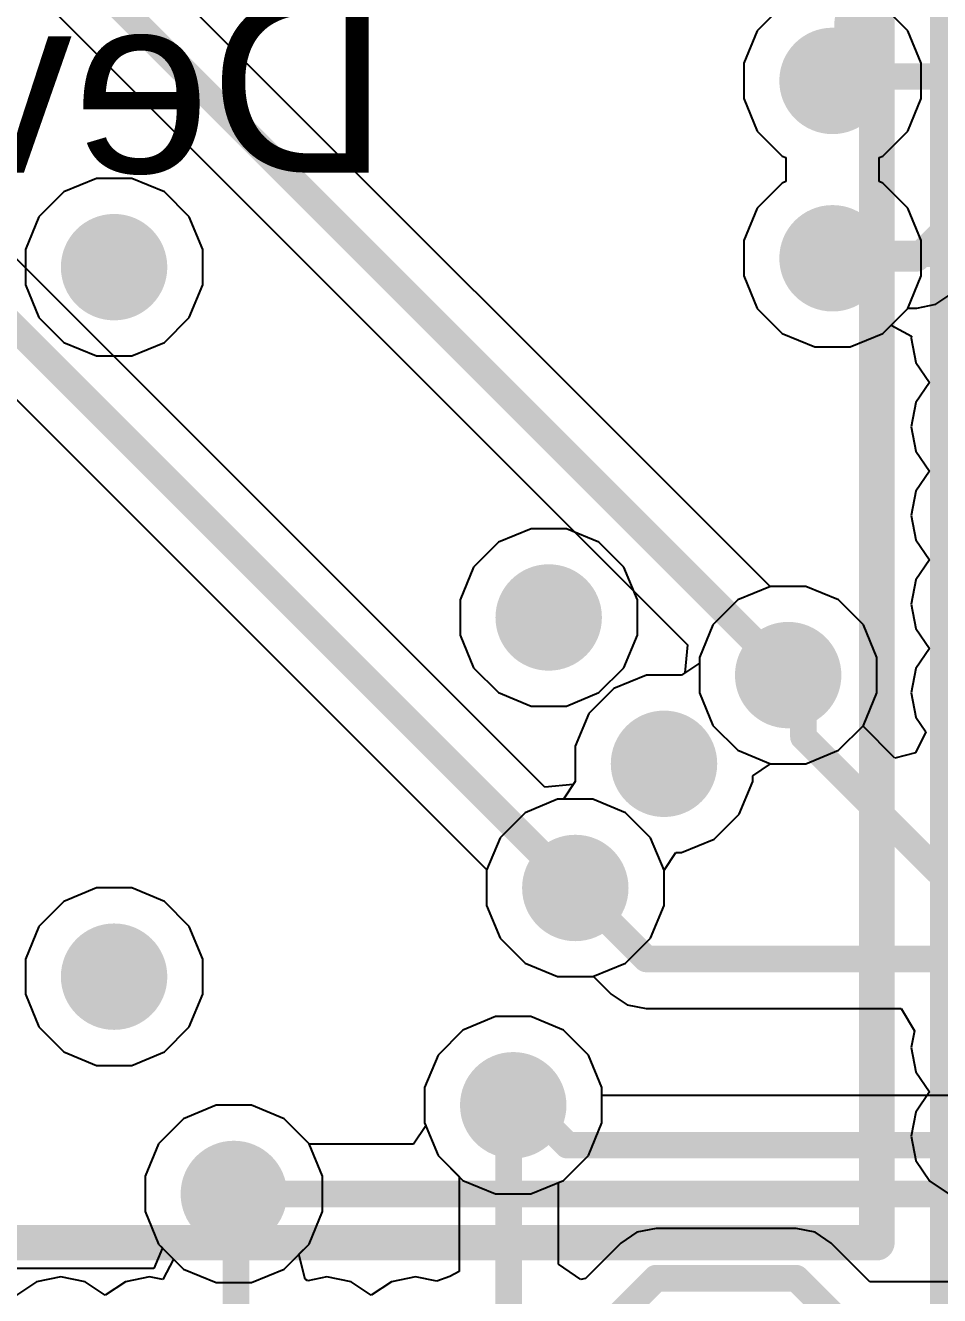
# Model space of a CAD drawing. Header units: inches. Extents: x -1.9 to 51.5, y -1.6 to 35.1.
# Drawn here: x 18.5 to 23.65, y 11.2 to 18.36 of the extents above; entities that cross this region are included whole.
import ezdxf

# ---------------------------------------------------------------- set-up
doc = ezdxf.new("R2010")
doc.units = ezdxf.units.IN
for name, color, linetype in [('Bottom Layer', 76, 'Continuous'), ('Bottom Layer 1', 5, 'Continuous'), ('Bottom Overlay', 54, 'Continuous'), ('Mechanical 10', 56, 'Continuous'), ('Top Layer', 16, 'Continuous'), ('Top Layer 1', 1, 'Continuous'), ('Top Overlay', 2, 'Continuous'), ('Via Holes', 16, 'Continuous')]:
    doc.layers.add(name, color=color, linetype=linetype)
doc.styles.add('Arial', font='', dxfattribs={"height": 0.2})
doc.styles.get('Arial').set_extended_font_data('Arial')

# ---------------------------------------------------------------- blocks, each defined once
blk = doc.blocks.new('LQFP100_173')
at = {"layer": 'Mechanical 10'}
blk.add_lwpolyline([(7, -7, 0.2, 0.2, 0), (7, 7, 0.2, 0.2, 0)], format="xyseb", dxfattribs=at)
at = {"layer": 'Top Overlay'}
for points in [[(6.6, -6.6, 0.2, 0.2, 0), (6.6, 6.6, 0.2, 0.2, 0)], [(-6.6, -6.6, 0.2, 0.2, 0), (6.6, -6.6, 0.2, 0.2, 0)]]:
    blk.add_lwpolyline(points, format="xyseb", dxfattribs=at)
blk.add_lwpolyline([(6.55, -6.6, 0.1, 0.1, 1), (6.65, -6.6, 0.1, 0.1, 1)], format="xyseb", close=True, dxfattribs=at)
blk.add_lwpolyline([(6.55, -6.6, 0.1, 0.1, 1), (6.65, -6.6, 0.1, 0.1, 1)], format="xyseb", close=True, dxfattribs=at)

msp = doc.modelspace()

# ---------------------------------------------------------------- hatches: boundary and pattern name
at = {"layer": 'Bottom Layer'}
h = msp.add_hatch(color=76, dxfattribs=at)
edge = h.paths.add_edge_path()
edge.add_arc((23.05, 18.05), 0.3, 0, 360)
h = msp.add_hatch(color=76, dxfattribs=at)
edge = h.paths.add_edge_path()
edge.add_arc((23.05, 17.05), 0.3, 0, 360)
h = msp.add_hatch(color=76, dxfattribs=at)
edge = h.paths.add_edge_path()
edge.add_arc((19, 17), 0.3, 0, 360)
h = msp.add_hatch(color=76, dxfattribs=at)
edge = h.paths.add_edge_path()
edge.add_arc((21.45, 15.025), 0.3, 0, 360)
h = msp.add_hatch(color=76, dxfattribs=at)
edge = h.paths.add_edge_path()
edge.add_arc((22.8, 14.7), 0.3, 0, 360)
h = msp.add_hatch(color=76, dxfattribs=at)
edge = h.paths.add_edge_path()
edge.add_arc((22.1, 14.2), 0.3, 0, 360)
h = msp.add_hatch(color=76, dxfattribs=at)
edge = h.paths.add_edge_path()
edge.add_arc((21.6, 13.5), 0.3, 0, 360)
h = msp.add_hatch(color=76, dxfattribs=at)
edge = h.paths.add_edge_path()
edge.add_arc((19, 13), 0.3, 0, 360)
h = msp.add_hatch(color=76, dxfattribs=at)
edge = h.paths.add_edge_path()
edge.add_arc((21.25, 12.275), 0.3, 0, 360)
h = msp.add_hatch(color=76, dxfattribs=at)
edge = h.paths.add_edge_path()
edge.add_arc((19.675, 11.775), 0.3, 0, 360)
at = {"layer": 'Bottom Layer 1'}
h = msp.add_hatch(color=5, dxfattribs=at)
edge = h.paths.add_edge_path()
edge.add_arc((23.05, 18.05), 0.3, 0, 360)
h = msp.add_hatch(color=5, dxfattribs=at)
edge = h.paths.add_edge_path()
edge.add_arc((23.05, 17.05), 0.3, 0, 360)
h = msp.add_hatch(color=5, dxfattribs=at)
edge = h.paths.add_edge_path()
edge.add_arc((19, 17), 0.3, 0, 360)
h = msp.add_hatch(color=5, dxfattribs=at)
edge = h.paths.add_edge_path()
edge.add_arc((21.45, 15.025), 0.3, 0, 360)
h = msp.add_hatch(color=5, dxfattribs=at)
edge = h.paths.add_edge_path()
edge.add_arc((22.8, 14.7), 0.3, 0, 360)
h = msp.add_hatch(color=5, dxfattribs=at)
edge = h.paths.add_edge_path()
edge.add_arc((22.1, 14.2), 0.3, 0, 360)
h = msp.add_hatch(color=5, dxfattribs=at)
edge = h.paths.add_edge_path()
edge.add_arc((21.6, 13.5), 0.3, 0, 360)
h = msp.add_hatch(color=5, dxfattribs=at)
edge = h.paths.add_edge_path()
edge.add_arc((19, 13), 0.3, 0, 360)
h = msp.add_hatch(color=5, dxfattribs=at)
edge = h.paths.add_edge_path()
edge.add_arc((21.25, 12.275), 0.3, 0, 360)
h = msp.add_hatch(color=5, dxfattribs=at)
edge = h.paths.add_edge_path()
edge.add_arc((19.675, 11.775), 0.3, 0, 360)
at = {"layer": 'Top Layer'}
h = msp.add_hatch(color=16, dxfattribs=at)
edge = h.paths.add_edge_path()
edge.add_arc((23.05, 18.05), 0.3, 0, 360)
h = msp.add_hatch(color=16, dxfattribs=at)
edge = h.paths.add_edge_path()
edge.add_arc((23.05, 17.05), 0.3, 0, 360)
h = msp.add_hatch(color=16, dxfattribs=at)
edge = h.paths.add_edge_path()
edge.add_arc((19, 17), 0.3, 0, 360)
h = msp.add_hatch(color=16, dxfattribs=at)
edge = h.paths.add_edge_path()
edge.add_arc((21.45, 15.025), 0.3, 0, 360)
h = msp.add_hatch(color=16, dxfattribs=at)
edge = h.paths.add_edge_path()
edge.add_arc((22.8, 14.7), 0.3, 0, 360)
h = msp.add_hatch(color=16, dxfattribs=at)
edge = h.paths.add_edge_path()
edge.add_arc((22.1, 14.2), 0.3, 0, 360)
h = msp.add_hatch(color=16, dxfattribs=at)
edge = h.paths.add_edge_path()
edge.add_arc((21.6, 13.5), 0.3, 0, 360)
h = msp.add_hatch(color=16, dxfattribs=at)
edge = h.paths.add_edge_path()
edge.add_arc((19, 13), 0.3, 0, 360)
h = msp.add_hatch(color=16, dxfattribs=at)
edge = h.paths.add_edge_path()
edge.add_arc((21.25, 12.275), 0.3, 0, 360)
h = msp.add_hatch(color=16, dxfattribs=at)
edge = h.paths.add_edge_path()
edge.add_arc((19.675, 11.775), 0.3, 0, 360)
at = {"layer": 'Top Layer 1'}
h = msp.add_hatch(color=1, dxfattribs=at)
edge = h.paths.add_edge_path()
edge.add_arc((23.05, 18.05), 0.3, 0, 360)
h = msp.add_hatch(color=1, dxfattribs=at)
edge = h.paths.add_edge_path()
edge.add_arc((23.05, 17.05), 0.3, 0, 360)
h = msp.add_hatch(color=1, dxfattribs=at)
edge = h.paths.add_edge_path()
edge.add_arc((19, 17), 0.3, 0, 360)
h = msp.add_hatch(color=1, dxfattribs=at)
edge = h.paths.add_edge_path()
edge.add_arc((21.45, 15.025), 0.3, 0, 360)
h = msp.add_hatch(color=1, dxfattribs=at)
edge = h.paths.add_edge_path()
edge.add_arc((22.8, 14.7), 0.3, 0, 360)
h = msp.add_hatch(color=1, dxfattribs=at)
edge = h.paths.add_edge_path()
edge.add_arc((22.1, 14.2), 0.3, 0, 360)
h = msp.add_hatch(color=1, dxfattribs=at)
edge = h.paths.add_edge_path()
edge.add_arc((21.6, 13.5), 0.3, 0, 360)
h = msp.add_hatch(color=1, dxfattribs=at)
edge = h.paths.add_edge_path()
edge.add_arc((19, 13), 0.3, 0, 360)
h = msp.add_hatch(color=1, dxfattribs=at)
edge = h.paths.add_edge_path()
edge.add_arc((21.25, 12.275), 0.3, 0, 360)
h = msp.add_hatch(color=1, dxfattribs=at)
edge = h.paths.add_edge_path()
edge.add_arc((19.675, 11.775), 0.3, 0, 360)
at = {"layer": 'Via Holes'}
h = msp.add_hatch(color=7, dxfattribs=at)
edge = h.paths.add_edge_path()
edge.add_arc((23.05, 18.05), 0.15, 0, 360)
h = msp.add_hatch(color=7, dxfattribs=at)
edge = h.paths.add_edge_path()
edge.add_arc((23.05, 17.05), 0.15, 0, 360)
h = msp.add_hatch(color=7, dxfattribs=at)
edge = h.paths.add_edge_path()
edge.add_arc((19, 17), 0.15, 0, 360)
h = msp.add_hatch(color=7, dxfattribs=at)
edge = h.paths.add_edge_path()
edge.add_arc((21.45, 15.025), 0.15, 0, 360)
h = msp.add_hatch(color=7, dxfattribs=at)
edge = h.paths.add_edge_path()
edge.add_arc((22.8, 14.7), 0.15, 0, 360)
h = msp.add_hatch(color=7, dxfattribs=at)
edge = h.paths.add_edge_path()
edge.add_arc((22.1, 14.2), 0.15, 0, 360)
h = msp.add_hatch(color=7, dxfattribs=at)
edge = h.paths.add_edge_path()
edge.add_arc((21.6, 13.5), 0.15, 0, 360)
h = msp.add_hatch(color=7, dxfattribs=at)
edge = h.paths.add_edge_path()
edge.add_arc((19, 13), 0.15, 0, 360)
h = msp.add_hatch(color=7, dxfattribs=at)
edge = h.paths.add_edge_path()
edge.add_arc((21.25, 12.275), 0.15, 0, 360)
h = msp.add_hatch(color=7, dxfattribs=at)
edge = h.paths.add_edge_path()
edge.add_arc((19.675, 11.775), 0.15, 0, 360)

# ---------------------------------------------------------------- linework, layer by layer
at = {"layer": 'Bottom Layer'}
for p, q in [((22.7668, 18.4739), (22.6261, 18.3332)), ((23.4739, 18.3332), (23.3332, 18.4739)), ((22.6261, 18.3332), (22.55, 18.1495)), ((23.55, 18.1495), (23.4739, 18.3332)), ((22.55, 18.1495), (22.55, 17.9505)), ((23.55, 17.9505), (23.55, 18.1495)), ((22.55, 17.9505), (22.6261, 17.7668)), ((23.4739, 17.7668), (23.55, 17.9505)), ((22.6261, 17.7668), (22.7668, 17.6261)), ((23.3332, 17.6261), (23.4739, 17.7668)), ((22.7668, 17.6261), (22.7872, 17.6177)), ((22.7872, 17.6177), (22.7872, 17.4823)), ((23.3128, 17.6177), (23.3332, 17.6261)), ((23.3128, 17.4823), (23.3128, 17.6177)), ((18.9006, 17.5), (18.7168, 17.4239)), ((19.0995, 17.5), (18.9006, 17.5)), ((19.2833, 17.4239), (19.0995, 17.5)), ((22.7668, 17.4739), (22.6261, 17.3332)), ((22.7872, 17.4823), (22.7668, 17.4739)), ((23.3332, 17.4739), (23.3128, 17.4823)), ((23.4739, 17.3332), (23.3332, 17.4739)), ((18.7168, 17.4239), (18.5761, 17.2832)), ((19.4239, 17.2832), (19.2833, 17.4239)), ((22.6261, 17.3332), (22.55, 17.1495)), ((23.55, 17.1495), (23.4739, 17.3332)), ((18.5761, 17.2832), (18.5, 17.0995)), ((19.5, 17.0995), (19.4239, 17.2832)), ((22.55, 17.1495), (22.55, 16.9505)), ((23.55, 16.9505), (23.55, 17.1495)), ((18.5, 17.0995), (18.5, 16.9006)), ((19.5, 16.9006), (19.5, 17.0995)), ((18.5, 16.9006), (18.5761, 16.7168)), ((19.4239, 16.7168), (19.5, 16.9006)), ((22.55, 16.9505), (22.6261, 16.7668)), ((23.4739, 16.7668), (23.55, 16.9505)), ((22.6261, 16.7668), (22.7668, 16.6261)), ((23.3332, 16.6261), (23.4739, 16.7668)), ((18.5761, 16.7168), (18.7168, 16.5761)), ((19.2833, 16.5761), (19.4239, 16.7168)), ((22.7668, 16.6261), (22.9505, 16.55)), ((23.1495, 16.55), (23.3332, 16.6261)), ((18.7168, 16.5761), (18.9006, 16.5)), ((19.0995, 16.5), (19.2833, 16.5761)), ((22.9505, 16.55), (23.1495, 16.55)), ((18.9006, 16.5), (19.0995, 16.5)), ((21.3505, 15.525), (21.1668, 15.4489)), ((21.5495, 15.525), (21.3505, 15.525)), ((21.7332, 15.4489), (21.5495, 15.525)), ((21.1668, 15.4489), (21.0261, 15.3082)), ((21.8739, 15.3082), (21.7332, 15.4489)), ((21.0261, 15.3082), (20.95, 15.1245)), ((21.95, 15.1245), (21.8739, 15.3082)), ((22.7005, 15.2), (22.5168, 15.1239)), ((22.8995, 15.2), (22.7005, 15.2)), ((23.0832, 15.1239), (22.8995, 15.2)), ((20.95, 15.1245), (20.95, 14.9255)), ((21.95, 14.9255), (21.95, 15.1245)), ((22.5168, 15.1239), (22.3761, 14.9832)), ((23.2239, 14.9832), (23.0832, 15.1239)), ((22.3761, 14.9832), (22.3, 14.7995)), ((23.3, 14.7995), (23.2239, 14.9832)), ((20.95, 14.9255), (21.0261, 14.7418)), ((21.8739, 14.7418), (21.95, 14.9255)), ((22.3, 14.7995), (22.3, 14.6005)), ((23.3, 14.6005), (23.3, 14.7995)), ((21.0261, 14.7418), (21.1668, 14.6011)), ((21.7332, 14.6011), (21.8739, 14.7418)), ((21.1668, 14.6011), (21.3505, 14.525)), ((21.5495, 14.525), (21.7332, 14.6011)), ((22.3, 14.6005), (22.3761, 14.4168)), ((23.2239, 14.4168), (23.3, 14.6005)), ((21.3505, 14.525), (21.5495, 14.525)), ((22.3761, 14.4168), (22.5168, 14.2761)), ((23.0832, 14.2761), (23.2239, 14.4168)), ((22.5168, 14.2761), (22.7005, 14.2)), ((22.8995, 14.2), (23.0832, 14.2761)), ((22.7005, 14.2), (22.8995, 14.2)), ((21.5005, 14), (21.3168, 13.9239)), ((21.6995, 14), (21.5005, 14)), ((21.8832, 13.9239), (21.6995, 14)), ((21.3168, 13.9239), (21.1761, 13.7832)), ((22.0239, 13.7832), (21.8832, 13.9239)), ((21.1761, 13.7832), (21.1, 13.5995)), ((22.1, 13.5995), (22.0239, 13.7832)), ((21.1, 13.5995), (21.1, 13.4005)), ((22.1, 13.4005), (22.1, 13.5995)), ((18.9006, 13.5), (18.7168, 13.4239)), ((19.0995, 13.5), (18.9006, 13.5)), ((19.2833, 13.4239), (19.0995, 13.5)), ((18.7168, 13.4239), (18.5761, 13.2832)), ((19.4239, 13.2832), (19.2833, 13.4239)), ((21.1, 13.4005), (21.1761, 13.2168)), ((22.0239, 13.2168), (22.1, 13.4005)), ((18.5761, 13.2832), (18.5, 13.0995)), ((19.5, 13.0995), (19.4239, 13.2832)), ((21.1761, 13.2168), (21.3168, 13.0761)), ((21.8832, 13.0761), (22.0239, 13.2168)), ((18.5, 13.0995), (18.5, 12.9006)), ((19.5, 12.9006), (19.5, 13.0995)), ((21.3168, 13.0761), (21.5005, 13)), ((21.6995, 13), (21.8832, 13.0761)), ((21.5005, 13), (21.6995, 13)), ((18.5, 12.9006), (18.5761, 12.7168)), ((19.4239, 12.7168), (19.5, 12.9006)), ((21.1505, 12.775), (20.9668, 12.6989)), ((21.3495, 12.775), (21.1505, 12.775)), ((21.5332, 12.6989), (21.3495, 12.775)), ((18.5761, 12.7168), (18.7168, 12.5761)), ((19.2833, 12.5761), (19.4239, 12.7168)), ((20.9668, 12.6989), (20.8261, 12.5582)), ((21.6739, 12.5582), (21.5332, 12.6989)), ((18.7168, 12.5761), (18.9006, 12.5)), ((19.0995, 12.5), (19.2833, 12.5761)), ((20.8261, 12.5582), (20.75, 12.3745)), ((21.75, 12.3745), (21.6739, 12.5582)), ((18.9006, 12.5), (19.0995, 12.5)), ((20.75, 12.3745), (20.75, 12.1755)), ((21.75, 12.1755), (21.75, 12.3745)), ((19.5755, 12.275), (19.3918, 12.1989)), ((19.7745, 12.275), (19.5755, 12.275)), ((19.9582, 12.1989), (19.7745, 12.275)), ((19.3918, 12.1989), (19.2511, 12.0582)), ((20.0989, 12.0582), (19.9582, 12.1989)), ((20.75, 12.1755), (20.8261, 11.9918)), ((21.6739, 11.9918), (21.75, 12.1755)), ((19.2511, 12.0582), (19.175, 11.8745)), ((20.175, 11.8745), (20.0989, 12.0582)), ((20.8261, 11.9918), (20.9668, 11.8511)), ((21.5332, 11.8511), (21.6739, 11.9918)), ((19.175, 11.8745), (19.175, 11.6755)), ((20.175, 11.6755), (20.175, 11.8745)), ((20.9668, 11.8511), (21.1505, 11.775)), ((21.3495, 11.775), (21.5332, 11.8511)), ((21.1505, 11.775), (21.3495, 11.775)), ((19.175, 11.6755), (19.2511, 11.4918)), ((20.0989, 11.4918), (20.175, 11.6755)), ((19.2511, 11.4918), (19.3918, 11.3511)), ((19.9582, 11.3511), (20.0989, 11.4918)), ((19.3918, 11.3511), (19.5755, 11.275)), ((19.7745, 11.275), (19.9582, 11.3511)), ((19.5755, 11.275), (19.7745, 11.275))]:
    msp.add_line(p, q, dxfattribs=at)
at = {"layer": 'Bottom Layer 1'}
for p, q in [((22.6977, 15.1988), (13.8804, 24.0161)), ((13.4017, 23.7017), (22.2321, 14.8714)), ((21.4286, 14.0679), (13.0304, 22.4661)), ((12.5517, 22.1517), (21.1012, 13.6023)), ((22.7668, 18.4739), (22.6261, 18.3332)), ((22.6261, 18.3332), (22.55, 18.1495)), ((22.55, 18.1495), (22.55, 17.9505)), ((22.55, 17.9505), (22.6261, 17.7668)), ((22.6261, 17.7668), (22.7668, 17.6261)), ((22.7668, 17.6261), (22.7872, 17.6177)), ((22.7872, 17.6177), (22.7872, 17.4823)), ((22.7668, 17.4739), (22.6261, 17.3332)), ((22.7872, 17.4823), (22.7668, 17.4739)), ((22.6261, 17.3332), (22.55, 17.1495)), ((22.55, 17.1495), (22.55, 16.9505)), ((22.55, 16.9505), (22.6261, 16.7668)), ((23.6323, 16.791), (23.7233, 16.8517)), ((22.6261, 16.7668), (22.7668, 16.6261)), ((23.3332, 16.6261), (23.4739, 16.7668)), ((23.4739, 16.7668), (23.4751, 16.7696)), ((23.4751, 16.7696), (23.525, 16.7696)), ((23.525, 16.7696), (23.6323, 16.791)), ((22.7668, 16.6261), (22.9505, 16.55)), ((23.1495, 16.55), (23.3332, 16.6261)), ((22.9505, 16.55), (23.1495, 16.55)), ((22.7005, 15.2), (22.6977, 15.1988)), ((22.8995, 15.2), (22.7005, 15.2)), ((23.0832, 15.1239), (22.8995, 15.2)), ((23.2239, 14.9832), (23.0832, 15.1239)), ((23.3, 14.7995), (23.2239, 14.9832)), ((22.2321, 14.8714), (22.2174, 14.712)), ((23.3, 14.6005), (23.3, 14.7995)), ((22.0005, 14.7), (21.8168, 14.6239)), ((22.1995, 14.7), (22.0005, 14.7)), ((22.2174, 14.712), (22.1995, 14.7)), ((21.8168, 14.6239), (21.6761, 14.4832)), ((23.2239, 14.4168), (23.3, 14.6005)), ((21.6761, 14.4832), (21.6, 14.2995)), ((23.0832, 14.2761), (23.2239, 14.4168)), ((21.6, 14.2995), (21.6, 14.1005)), ((22.8995, 14.2), (23.0832, 14.2761)), ((22.6, 14.1328), (22.7005, 14.2)), ((22.7005, 14.2), (22.8995, 14.2)), ((22.6, 14.1005), (22.6, 14.1328)), ((21.588, 14.0826), (21.4286, 14.0679)), ((21.6, 14.1005), (21.588, 14.0826)), ((22.5239, 13.9168), (22.6, 14.1005)), ((22.3832, 13.7761), (22.5239, 13.9168)), ((22.1995, 13.7), (22.3832, 13.7761)), ((22.1, 13.5995), (22.1672, 13.7)), ((22.1672, 13.7), (22.1995, 13.7)), ((21.1012, 13.6023), (21.1, 13.5995)), ((21.1, 13.5995), (21.1, 13.4005)), ((22.1, 13.4005), (22.1, 13.5995)), ((21.1, 13.4005), (21.1761, 13.2168)), ((22.0239, 13.2168), (22.1, 13.4005)), ((21.1761, 13.2168), (21.3168, 13.0761)), ((21.8832, 13.0761), (22.0239, 13.2168)), ((21.3168, 13.0761), (21.5005, 13)), ((21.6995, 13), (21.8832, 13.0761)), ((21.5005, 13), (21.6995, 13)), ((21.1505, 12.775), (20.9668, 12.6989)), ((21.3495, 12.775), (21.1505, 12.775)), ((21.5332, 12.6989), (21.3495, 12.775)), ((20.9668, 12.6989), (20.8261, 12.5582)), ((21.6739, 12.5582), (21.5332, 12.6989)), ((20.8261, 12.5582), (20.75, 12.3745)), ((21.75, 12.3745), (21.6739, 12.5582)), ((20.75, 12.3745), (20.75, 12.1755)), ((21.75, 12.3304), (21.75, 12.3745)), ((26.55, 12.3304), (21.75, 12.3304)), ((19.5755, 12.275), (19.3918, 12.1989)), ((19.7745, 12.275), (19.5755, 12.275)), ((19.9582, 12.1989), (19.7745, 12.275)), ((19.3918, 12.1989), (19.2511, 12.0582)), ((20.0989, 12.0582), (19.9582, 12.1989)), ((20.75, 12.1755), (20.7567, 12.1593)), ((20.7567, 12.1593), (20.6873, 12.0554)), ((19.2511, 12.0582), (19.175, 11.8745)), ((20.1001, 12.0554), (20.0989, 12.0582)), ((20.6873, 12.0554), (20.1001, 12.0554)), ((19.175, 11.8745), (19.175, 11.6755)), ((19.175, 11.6755), (19.2511, 11.4918)), ((19.272, 11.4709), (19.2242, 11.3554)), ((19.2511, 11.4918), (19.272, 11.4709)), ((19.2242, 11.3554), (18.2889, 11.3554))]:
    msp.add_line(p, q, dxfattribs=at)
for points in [[(13.6, 23.9, 0.15, 0.15, 0), (22.8, 14.7, 0.15, 0.15, 0)], [(12.75, 22.35, 0.15, 0.15, 0), (21.6, 13.5, 0.15, 0.15, 0)], [(23.1361, 18.3868, 0.15, 0.15, 0), (23.2, 18.4507, 0.15, 0.15, 0)], [(23.1361, 18.1361, 0.15, 0.15, 0), (23.1361, 18.3868, 0.15, 0.15, 0)], [(23.525, 17.05, 0.15, 0.15, 0), (24.7225, 18.2475, 0.15, 0.15, 0)], [(23.05, 18.05, 0.15, 0.15, 0), (23.1361, 18.1361, 0.15, 0.15, 0)], [(23.05, 17.05, 0.15, 0.15, 0), (23.525, 17.05, 0.15, 0.15, 0)], [(21.25, 12.275, 0.15, 0.15, 0), (21.3303, 12.275, 0.15, 0.15, 0)], [(21.3303, 12.275, 0.15, 0.15, 0), (21.5553, 12.05, 0.15, 0.15, 0)], [(21.5553, 12.05, 0.15, 0.15, 0), (26.55, 12.05, 0.15, 0.15, 0)], [(19.675, 11.775, 0.15, 0.15, 0), (26.125, 11.775, 0.15, 0.15, 0)]]:
    msp.add_lwpolyline(points, format="xyseb", dxfattribs=at)
for points in [[(23.0986, 18.3868, 0.075, 0.075, 1), (23.1736, 18.3868, 0.075, 0.075, 1)], [(23.0986, 18.3868, 0.075, 0.075, 1), (23.1736, 18.3868, 0.075, 0.075, 1)], [(23.0986, 18.1361, 0.075, 0.075, 1), (23.1736, 18.1361, 0.075, 0.075, 1)], [(23.0986, 18.1361, 0.075, 0.075, 1), (23.1736, 18.1361, 0.075, 0.075, 1)], [(23.0125, 18.05, 0.075, 0.075, 1), (23.0875, 18.05, 0.075, 0.075, 1)], [(23.0125, 17.05, 0.075, 0.075, 1), (23.0875, 17.05, 0.075, 0.075, 1)], [(23.4875, 17.05, 0.075, 0.075, 1), (23.5625, 17.05, 0.075, 0.075, 1)], [(23.4875, 17.05, 0.075, 0.075, 1), (23.5625, 17.05, 0.075, 0.075, 1)], [(22.7625, 14.7, 0.075, 0.075, 1), (22.8375, 14.7, 0.075, 0.075, 1)], [(21.5625, 13.5, 0.075, 0.075, 1), (21.6375, 13.5, 0.075, 0.075, 1)], [(21.2125, 12.275, 0.075, 0.075, 1), (21.2875, 12.275, 0.075, 0.075, 1)], [(21.2928, 12.275, 0.075, 0.075, 1), (21.3678, 12.275, 0.075, 0.075, 1)], [(21.2928, 12.275, 0.075, 0.075, 1), (21.3678, 12.275, 0.075, 0.075, 1)], [(21.5178, 12.05, 0.075, 0.075, 1), (21.5928, 12.05, 0.075, 0.075, 1)], [(21.5178, 12.05, 0.075, 0.075, 1), (21.5928, 12.05, 0.075, 0.075, 1)], [(19.6375, 11.775, 0.075, 0.075, 1), (19.7125, 11.775, 0.075, 0.075, 1)]]:
    msp.add_lwpolyline(points, format="xyseb", close=True, dxfattribs=at)
at = {"layer": 'Top Layer'}
for p, q in [((22.7668, 18.4739), (22.6261, 18.3332)), ((23.4739, 18.3332), (23.3332, 18.4739)), ((22.6261, 18.3332), (22.55, 18.1495)), ((23.55, 18.1495), (23.4739, 18.3332)), ((22.55, 18.1495), (22.55, 17.9505)), ((23.55, 17.9505), (23.55, 18.1495)), ((22.55, 17.9505), (22.6261, 17.7668)), ((23.4739, 17.7668), (23.55, 17.9505)), ((22.6261, 17.7668), (22.7668, 17.6261)), ((23.3332, 17.6261), (23.4739, 17.7668)), ((22.7668, 17.6261), (22.7872, 17.6177)), ((22.7872, 17.6177), (22.7872, 17.4823)), ((23.3128, 17.6177), (23.3332, 17.6261)), ((23.3128, 17.4823), (23.3128, 17.6177)), ((18.9006, 17.5), (18.7168, 17.4239)), ((19.0995, 17.5), (18.9006, 17.5)), ((19.2833, 17.4239), (19.0995, 17.5)), ((22.7668, 17.4739), (22.6261, 17.3332)), ((22.7872, 17.4823), (22.7668, 17.4739)), ((23.3332, 17.4739), (23.3128, 17.4823)), ((23.4739, 17.3332), (23.3332, 17.4739)), ((18.7168, 17.4239), (18.5761, 17.2832)), ((19.4239, 17.2832), (19.2833, 17.4239)), ((22.6261, 17.3332), (22.55, 17.1495)), ((23.55, 17.1495), (23.4739, 17.3332)), ((18.5761, 17.2832), (18.5, 17.0995)), ((19.5, 17.0995), (19.4239, 17.2832)), ((22.55, 17.1495), (22.55, 16.9505)), ((23.55, 16.9505), (23.55, 17.1495)), ((18.5, 17.0995), (18.5, 16.9006)), ((19.5, 16.9006), (19.5, 17.0995)), ((18.5, 16.9006), (18.5761, 16.7168)), ((19.4239, 16.7168), (19.5, 16.9006)), ((22.55, 16.9505), (22.6261, 16.7668)), ((23.4739, 16.7668), (23.55, 16.9505)), ((22.6261, 16.7668), (22.7668, 16.6261)), ((23.3332, 16.6261), (23.4739, 16.7668)), ((18.5761, 16.7168), (18.7168, 16.5761)), ((19.2833, 16.5761), (19.4239, 16.7168)), ((22.7668, 16.6261), (22.9505, 16.55)), ((23.1495, 16.55), (23.3332, 16.6261)), ((18.7168, 16.5761), (18.9006, 16.5)), ((19.0995, 16.5), (19.2833, 16.5761)), ((22.9505, 16.55), (23.1495, 16.55)), ((18.9006, 16.5), (19.0995, 16.5)), ((21.3505, 15.525), (21.1668, 15.4489)), ((21.5495, 15.525), (21.3505, 15.525)), ((21.7332, 15.4489), (21.5495, 15.525)), ((21.1668, 15.4489), (21.0261, 15.3082)), ((21.8739, 15.3082), (21.7332, 15.4489)), ((21.0261, 15.3082), (20.95, 15.1245)), ((21.95, 15.1245), (21.8739, 15.3082)), ((22.7005, 15.2), (22.5168, 15.1239)), ((22.8995, 15.2), (22.7005, 15.2)), ((23.0832, 15.1239), (22.8995, 15.2)), ((20.95, 15.1245), (20.95, 14.9255)), ((21.95, 14.9255), (21.95, 15.1245)), ((22.5168, 15.1239), (22.3761, 14.9832)), ((23.2239, 14.9832), (23.0832, 15.1239)), ((22.3761, 14.9832), (22.3, 14.7995)), ((23.3, 14.7995), (23.2239, 14.9832)), ((20.95, 14.9255), (21.0261, 14.7418)), ((21.8739, 14.7418), (21.95, 14.9255)), ((22.3, 14.7995), (22.3, 14.6005)), ((23.3, 14.6005), (23.3, 14.7995)), ((21.0261, 14.7418), (21.1668, 14.6011)), ((21.7332, 14.6011), (21.8739, 14.7418)), ((21.1668, 14.6011), (21.3505, 14.525)), ((21.5495, 14.525), (21.7332, 14.6011)), ((22.3, 14.6005), (22.3761, 14.4168)), ((23.2239, 14.4168), (23.3, 14.6005)), ((21.3505, 14.525), (21.5495, 14.525)), ((22.3761, 14.4168), (22.5168, 14.2761)), ((23.0832, 14.2761), (23.2239, 14.4168)), ((22.5168, 14.2761), (22.7005, 14.2)), ((22.8995, 14.2), (23.0832, 14.2761)), ((22.7005, 14.2), (22.8995, 14.2)), ((21.5005, 14), (21.3168, 13.9239)), ((21.6995, 14), (21.5005, 14)), ((21.8832, 13.9239), (21.6995, 14)), ((21.3168, 13.9239), (21.1761, 13.7832)), ((22.0239, 13.7832), (21.8832, 13.9239)), ((21.1761, 13.7832), (21.1, 13.5995)), ((22.1, 13.5995), (22.0239, 13.7832)), ((21.1, 13.5995), (21.1, 13.4005)), ((22.1, 13.4005), (22.1, 13.5995)), ((18.9006, 13.5), (18.7168, 13.4239)), ((19.0995, 13.5), (18.9006, 13.5)), ((19.2833, 13.4239), (19.0995, 13.5)), ((18.7168, 13.4239), (18.5761, 13.2832)), ((19.4239, 13.2832), (19.2833, 13.4239)), ((21.1, 13.4005), (21.1761, 13.2168)), ((22.0239, 13.2168), (22.1, 13.4005)), ((18.5761, 13.2832), (18.5, 13.0995)), ((19.5, 13.0995), (19.4239, 13.2832)), ((21.1761, 13.2168), (21.3168, 13.0761)), ((21.8832, 13.0761), (22.0239, 13.2168)), ((18.5, 13.0995), (18.5, 12.9006)), ((19.5, 12.9006), (19.5, 13.0995)), ((21.3168, 13.0761), (21.5005, 13)), ((21.6995, 13), (21.8832, 13.0761)), ((21.5005, 13), (21.6995, 13)), ((18.5, 12.9006), (18.5761, 12.7168)), ((19.4239, 12.7168), (19.5, 12.9006)), ((21.1505, 12.775), (20.9668, 12.6989)), ((21.3495, 12.775), (21.1505, 12.775)), ((21.5332, 12.6989), (21.3495, 12.775)), ((18.5761, 12.7168), (18.7168, 12.5761)), ((19.2833, 12.5761), (19.4239, 12.7168)), ((20.9668, 12.6989), (20.8261, 12.5582)), ((21.6739, 12.5582), (21.5332, 12.6989)), ((18.7168, 12.5761), (18.9006, 12.5)), ((19.0995, 12.5), (19.2833, 12.5761)), ((20.8261, 12.5582), (20.75, 12.3745)), ((21.75, 12.3745), (21.6739, 12.5582)), ((18.9006, 12.5), (19.0995, 12.5)), ((20.75, 12.3745), (20.75, 12.1755)), ((21.75, 12.1755), (21.75, 12.3745)), ((19.5755, 12.275), (19.3918, 12.1989)), ((19.7745, 12.275), (19.5755, 12.275)), ((19.9582, 12.1989), (19.7745, 12.275)), ((19.3918, 12.1989), (19.2511, 12.0582)), ((20.0989, 12.0582), (19.9582, 12.1989)), ((20.75, 12.1755), (20.8261, 11.9918)), ((21.6739, 11.9918), (21.75, 12.1755)), ((19.2511, 12.0582), (19.175, 11.8745)), ((20.175, 11.8745), (20.0989, 12.0582)), ((20.8261, 11.9918), (20.9668, 11.8511)), ((21.5332, 11.8511), (21.6739, 11.9918)), ((19.175, 11.8745), (19.175, 11.6755)), ((20.175, 11.6755), (20.175, 11.8745)), ((20.9668, 11.8511), (21.1505, 11.775)), ((21.3495, 11.775), (21.5332, 11.8511)), ((21.1505, 11.775), (21.3495, 11.775)), ((19.175, 11.6755), (19.2511, 11.4918)), ((20.0989, 11.4918), (20.175, 11.6755)), ((19.2511, 11.4918), (19.3918, 11.3511)), ((19.9582, 11.3511), (20.0989, 11.4918)), ((19.3918, 11.3511), (19.5755, 11.275)), ((19.7745, 11.275), (19.9582, 11.3511)), ((19.5755, 11.275), (19.7745, 11.275))]:
    msp.add_line(p, q, dxfattribs=at)
at = {"layer": 'Top Layer 1'}
for p, q in [((22.7668, 18.4739), (22.6261, 18.3332)), ((22.6261, 18.3332), (22.55, 18.1495)), ((22.55, 18.1495), (22.55, 17.9505)), ((22.55, 17.9505), (22.6261, 17.7668)), ((22.6261, 17.7668), (22.7668, 17.6261)), ((22.7668, 17.6261), (22.7872, 17.6177)), ((22.7872, 17.6177), (22.7872, 17.4823)), ((22.7668, 17.4739), (22.6261, 17.3332)), ((22.7872, 17.4823), (22.7668, 17.4739)), ((22.6261, 17.3332), (22.55, 17.1495)), ((22.55, 17.1495), (22.55, 16.9505)), ((22.55, 16.9505), (22.6261, 16.7668)), ((22.6261, 16.7668), (22.7668, 16.6261)), ((22.7668, 16.6261), (22.9505, 16.55)), ((23.1495, 16.55), (23.3332, 16.6261)), ((23.3332, 16.6261), (23.3802, 16.6731)), ((23.3802, 16.6731), (23.4954, 16.6115)), ((22.9505, 16.55), (23.1495, 16.55)), ((23.4954, 16.6115), (23.4931, 16.6)), ((23.4931, 16.6), (23.5203, 16.4634)), ((23.5203, 16.4634), (23.5961, 16.35)), ((23.5961, 16.35), (23.5203, 16.2366)), ((23.5203, 16.2366), (23.4931, 16.1)), ((23.4931, 16.1), (23.5203, 15.9634)), ((23.5203, 15.9634), (23.5961, 15.85)), ((23.5961, 15.85), (23.5203, 15.7366)), ((23.5203, 15.7366), (23.4931, 15.6)), ((23.4931, 15.6), (23.5203, 15.4634)), ((23.5203, 15.4634), (23.5961, 15.35)), ((23.5961, 15.35), (23.5203, 15.2366)), ((22.7005, 15.2), (22.5168, 15.1239)), ((22.8995, 15.2), (22.7005, 15.2)), ((23.0832, 15.1239), (22.8995, 15.2)), ((23.5203, 15.2366), (23.4931, 15.1)), ((22.5168, 15.1239), (22.3761, 14.9832)), ((23.2239, 14.9832), (23.0832, 15.1239)), ((23.4931, 15.1), (23.5203, 14.9634)), ((22.3761, 14.9832), (22.3, 14.7995)), ((23.3, 14.7995), (23.2239, 14.9832)), ((23.5203, 14.9634), (23.5961, 14.85)), ((23.5961, 14.85), (23.5203, 14.7366)), ((22.3, 14.7672), (22.1995, 14.7)), ((22.3, 14.7995), (22.3, 14.7672)), ((23.3, 14.6005), (23.3, 14.7995)), ((22.0005, 14.7), (21.8168, 14.6239)), ((22.1995, 14.7), (22.0005, 14.7)), ((23.5203, 14.7366), (23.4931, 14.6)), ((21.8168, 14.6239), (21.6761, 14.4832)), ((23.2239, 14.4168), (23.3, 14.6005)), ((23.4931, 14.6), (23.5203, 14.4634)), ((21.6761, 14.4832), (21.6, 14.2995)), ((23.2206, 14.4135), (23.2239, 14.4168)), ((23.4017, 14.2323), (23.2206, 14.4135)), ((23.5203, 14.4634), (23.5755, 14.3808)), ((23.5755, 14.3808), (23.5187, 14.2628)), ((21.6, 14.2995), (21.6, 14.1005)), ((23.5187, 14.2628), (23.4017, 14.2323)), ((21.6, 14.1005), (21.5328, 14)), ((21.5005, 14), (21.3168, 13.9239)), ((21.5328, 14), (21.5005, 14)), ((21.3168, 13.9239), (21.1761, 13.7832)), ((21.1761, 13.7832), (21.1, 13.5995)), ((21.1, 13.5995), (21.1, 13.4005)), ((21.1, 13.4005), (21.1761, 13.2168)), ((21.1761, 13.2168), (21.3168, 13.0761)), ((21.3168, 13.0761), (21.5005, 13)), ((21.5005, 13), (21.6995, 13)), ((21.6995, 13), (21.7023, 13.0012)), ((21.7023, 13.0012), (21.8017, 12.9017)), ((21.8017, 12.9017), (21.8927, 12.841)), ((21.8927, 12.841), (22, 12.8196)), ((22, 12.8196), (23.4369, 12.8196)), ((23.4369, 12.8196), (23.512, 12.6946)), ((21.1505, 12.775), (20.9668, 12.6989)), ((21.3495, 12.775), (21.1505, 12.775)), ((21.5332, 12.6989), (21.3495, 12.775)), ((20.9668, 12.6989), (20.8261, 12.5582)), ((21.6739, 12.5582), (21.5332, 12.6989)), ((23.512, 12.6946), (23.4931, 12.6)), ((20.8261, 12.5582), (20.75, 12.3745)), ((21.75, 12.3745), (21.6739, 12.5582)), ((23.4931, 12.6), (23.5203, 12.4634)), ((23.5203, 12.4634), (23.5961, 12.35)), ((20.75, 12.3745), (20.75, 12.1755)), ((21.75, 12.1755), (21.75, 12.3745)), ((23.5961, 12.35), (23.5203, 12.2366)), ((19.5755, 12.275), (19.3918, 12.1989)), ((19.7745, 12.275), (19.5755, 12.275)), ((19.9582, 12.1989), (19.7745, 12.275)), ((19.3918, 12.1989), (19.2511, 12.0582)), ((20.0989, 12.0582), (19.9582, 12.1989)), ((20.75, 12.1755), (20.8261, 11.9918)), ((21.6739, 11.9918), (21.75, 12.1755)), ((23.5203, 12.2366), (23.4931, 12.1)), ((19.2511, 12.0582), (19.175, 11.8745)), ((20.175, 11.8745), (20.0989, 12.0582)), ((23.4931, 12.1), (23.5203, 11.9634)), ((20.8261, 11.9918), (20.9446, 11.8733)), ((21.5332, 11.8511), (21.6739, 11.9918)), ((23.5203, 11.9634), (23.5977, 11.8477)), ((19.175, 11.8745), (19.175, 11.6755)), ((20.175, 11.6755), (20.175, 11.8745)), ((20.9446, 11.8733), (20.9446, 11.3375)), ((21.5054, 11.8396), (21.5332, 11.8511)), ((21.5054, 11.3798), (21.5054, 11.8396)), ((23.5977, 11.8477), (23.7134, 11.7703)), ((19.175, 11.6755), (19.2511, 11.4918)), ((20.0989, 11.4918), (20.175, 11.6755)), ((21.9477, 11.559), (21.8568, 11.4983)), ((22.055, 11.5804), (21.9477, 11.559)), ((22.845, 11.5804), (22.055, 11.5804)), ((22.9523, 11.559), (22.845, 11.5804)), ((23.0432, 11.4983), (22.9523, 11.559)), ((19.2511, 11.4918), (19.3355, 11.4073)), ((20.0421, 11.4349), (20.0989, 11.4918)), ((21.8568, 11.4983), (21.6568, 11.2983)), ((23.2611, 11.2804), (23.0432, 11.4983)), ((19.3355, 11.4073), (19.274, 11.2921)), ((20.0778, 11.2939), (20.0421, 11.4349)), ((20.9446, 11.3375), (20.8921, 11.3094)), ((21.6304, 11.293), (21.5054, 11.3798)), ((18.5634, 11.2797), (18.45, 11.2039)), ((18.7, 11.3069), (18.5634, 11.2797)), ((18.8366, 11.2797), (18.7, 11.3069)), ((18.95, 11.2039), (18.8366, 11.2797)), ((19.0634, 11.2797), (18.95, 11.2039)), ((19.2, 11.3069), (19.0634, 11.2797)), ((19.274, 11.2921), (19.2, 11.3069)), ((20.0929, 11.2856), (20.0778, 11.2939)), ((20.2, 11.3069), (20.0929, 11.2856)), ((20.3366, 11.2797), (20.2, 11.3069)), ((20.45, 11.2039), (20.3366, 11.2797)), ((20.5634, 11.2797), (20.45, 11.2039)), ((20.7, 11.3069), (20.5634, 11.2797)), ((20.8196, 11.2831), (20.7, 11.3069)), ((20.8921, 11.3094), (20.8196, 11.2831)), ((21.6568, 11.2983), (21.6304, 11.293)), ((26, 11.2804), (23.2611, 11.2804))]:
    msp.add_line(p, q, dxfattribs=at)
for points in [[(23.05, 18.05, 0.15, 0.15, 0), (23.075, 18.075, 0.15, 0.15, 0)], [(23.075, 18.075, 0.15, 0.15, 0), (24.4, 18.075, 0.15, 0.15, 0)], [(23.05, 17.05, 0.15, 0.15, 0), (23.075, 17.075, 0.15, 0.15, 0)], [(23.075, 17.075, 0.15, 0.15, 0), (24.4, 17.075, 0.15, 0.15, 0)], [(22.8, 14.7, 0.15, 0.15, 0), (22.8861, 14.6139, 0.15, 0.15, 0)], [(22.8861, 14.3514, 0.15, 0.15, 0), (22.8861, 14.6139, 0.15, 0.15, 0)], [(22.8861, 14.3514, 0.15, 0.15, 0), (23.6375, 13.6, 0.15, 0.15, 0)], [(23.6375, 13.6, 0.15, 0.15, 0), (24.425, 13.6, 0.15, 0.15, 0)], [(21.6, 13.5, 0.15, 0.15, 0), (22, 13.1, 0.15, 0.15, 0)], [(22, 13.1, 0.15, 0.15, 0), (24.425, 13.1, 0.15, 0.15, 0)], [(21.225, 12.25, 0.15, 0.15, 0), (21.25, 12.275, 0.15, 0.15, 0)], [(21.225, 10.4, 0.15, 0.15, 0), (21.225, 12.25, 0.15, 0.15, 0)], [(19.675, 11.775, 0.15, 0.15, 0), (19.6875, 11.7625, 0.15, 0.15, 0)], [(19.6875, 10.3875, 0.15, 0.15, 0), (19.6875, 11.7625, 0.15, 0.15, 0)], [(21.7, 10.945, 0.15, 0.15, 0), (22.055, 11.3, 0.15, 0.15, 0)], [(22.055, 11.3, 0.15, 0.15, 0), (22.845, 11.3, 0.15, 0.15, 0)], [(22.845, 11.3, 0.15, 0.15, 0), (23.145, 11, 0.15, 0.15, 0)]]:
    msp.add_lwpolyline(points, format="xyseb", dxfattribs=at)
for points in [[(23.0125, 18.05, 0.075, 0.075, 1), (23.0875, 18.05, 0.075, 0.075, 1)], [(23.0375, 18.075, 0.075, 0.075, 1), (23.1125, 18.075, 0.075, 0.075, 1)], [(23.0375, 18.075, 0.075, 0.075, 1), (23.1125, 18.075, 0.075, 0.075, 1)], [(23.0125, 17.05, 0.075, 0.075, 1), (23.0875, 17.05, 0.075, 0.075, 1)], [(23.0375, 17.075, 0.075, 0.075, 1), (23.1125, 17.075, 0.075, 0.075, 1)], [(23.0375, 17.075, 0.075, 0.075, 1), (23.1125, 17.075, 0.075, 0.075, 1)], [(22.7625, 14.7, 0.075, 0.075, 1), (22.8375, 14.7, 0.075, 0.075, 1)], [(22.8486, 14.6139, 0.075, 0.075, 1), (22.9236, 14.6139, 0.075, 0.075, 1)], [(22.8486, 14.6139, 0.075, 0.075, 1), (22.9236, 14.6139, 0.075, 0.075, 1)], [(22.8486, 14.3514, 0.075, 0.075, 1), (22.9236, 14.3514, 0.075, 0.075, 1)], [(22.8486, 14.3514, 0.075, 0.075, 1), (22.9236, 14.3514, 0.075, 0.075, 1)], [(23.6, 13.6, 0.075, 0.075, 1), (23.675, 13.6, 0.075, 0.075, 1)], [(23.6, 13.6, 0.075, 0.075, 1), (23.675, 13.6, 0.075, 0.075, 1)], [(21.5625, 13.5, 0.075, 0.075, 1), (21.6375, 13.5, 0.075, 0.075, 1)], [(21.9625, 13.1, 0.075, 0.075, 1), (22.0375, 13.1, 0.075, 0.075, 1)], [(21.9625, 13.1, 0.075, 0.075, 1), (22.0375, 13.1, 0.075, 0.075, 1)], [(21.1875, 12.25, 0.075, 0.075, 1), (21.2625, 12.25, 0.075, 0.075, 1)], [(21.1875, 12.25, 0.075, 0.075, 1), (21.2625, 12.25, 0.075, 0.075, 1)], [(21.2125, 12.275, 0.075, 0.075, 1), (21.2875, 12.275, 0.075, 0.075, 1)], [(19.6375, 11.775, 0.075, 0.075, 1), (19.7125, 11.775, 0.075, 0.075, 1)], [(19.65, 11.7625, 0.075, 0.075, 1), (19.725, 11.7625, 0.075, 0.075, 1)], [(19.65, 11.7625, 0.075, 0.075, 1), (19.725, 11.7625, 0.075, 0.075, 1)], [(22.0175, 11.3, 0.075, 0.075, 1), (22.0925, 11.3, 0.075, 0.075, 1)], [(22.0175, 11.3, 0.075, 0.075, 1), (22.0925, 11.3, 0.075, 0.075, 1)], [(22.8075, 11.3, 0.075, 0.075, 1), (22.8825, 11.3, 0.075, 0.075, 1)], [(22.8075, 11.3, 0.075, 0.075, 1), (22.8825, 11.3, 0.075, 0.075, 1)]]:
    msp.add_lwpolyline(points, format="xyseb", close=True, dxfattribs=at)

# ---------------------------------------------------------------- block references
msp.add_blockref('LQFP100_173', (16.7, 18.1))

# ---------------------------------------------------------------- texts
at = {"layer": 'Bottom Overlay', "style": 'Arial', "text_generation_flag": 2}
msp.add_text('Developed by Gleb M.', height=1.000001, dxfattribs=at).set_placement((20.55, 17.5332))

doc.saveas('drawing.dxf')
